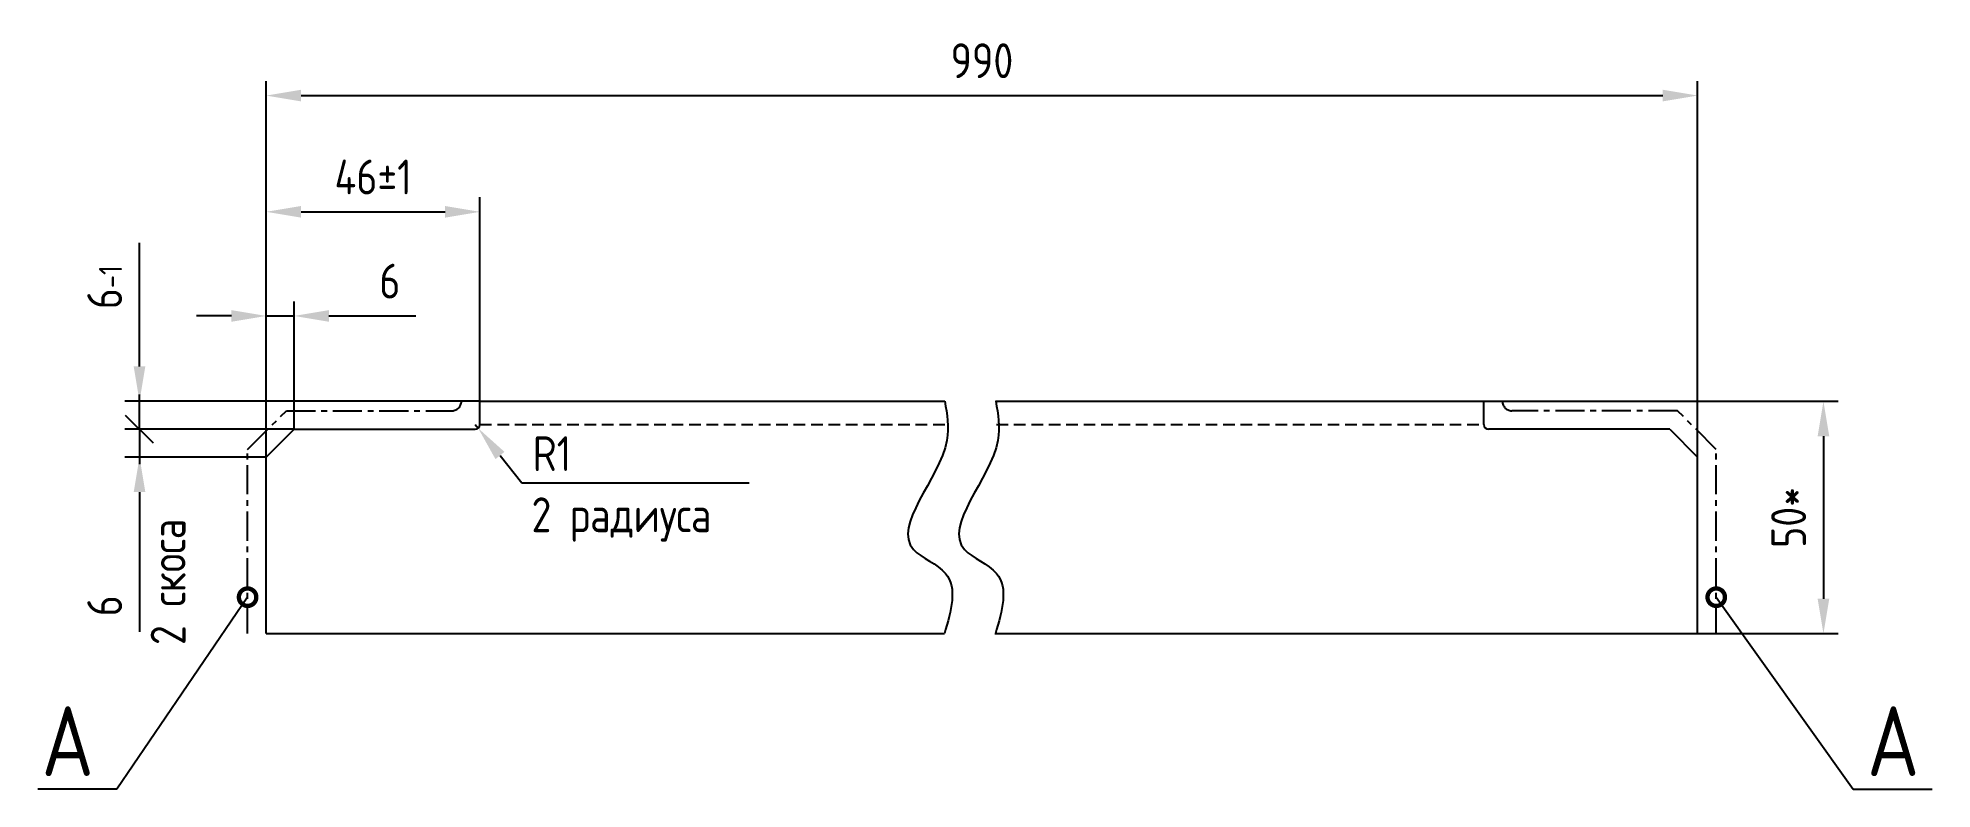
# Model space of a CAD drawing. Header units: millimetres. Extents: x 134 to 541, y 64 to 225.
import ezdxf
from ezdxf.enums import TextEntityAlignment as Align

# ---------------------------------------------------------------- set-up
doc = ezdxf.new("R2010")
doc.units = ezdxf.units.MM
doc.header["$LTSCALE"] = 5
doc.linetypes.add('CENTER', pattern=[2, 1.25, -0.25, 0.25, -0.25])
doc.linetypes.add('HIDDEN', pattern=[0.375, 0.25, -0.125])
for name, color, linetype in [('Bord', 1, 'Continuous'), ('CEN', 5, 'CENTER'), ('Con', 6, 'Continuous'), ('Cont', 6, 'Continuous'), ('DIM', 7, 'Continuous'), ('HIDE', 2, 'HIDDEN'), ('Text', 3, 'Continuous'), ('Textb', 6, 'Continuous')]:
    doc.layers.add(name, color=color, linetype=linetype)
doc.styles.add('Style1', font='romans.shx', dxfattribs={"width": 0.8})
doc.dimstyles.new('Dia_2.5', dxfattribs={"dimscale": 2.5, "dimtxt": 3, "dimasz": 3, "dimexe": 1.25, "dimexo": 0, "dimgap": 1, "dimtad": 1, "dimtoh": 1, "dimdec": 3, "dimtxsty": 'Style1', "dimcen": 2.5, "dimclrt": 3, "dimadec": 0, "dimazin": 0, "dimtfac": 1, "dimtdec": 3, "dimtmove": 0, "dimatfit": 2, "dimfxl": 1, "dimarcsym": 0})
doc.dimstyles.new('Lin_2.5', dxfattribs={"dimscale": 2.5, "dimtxt": 3, "dimasz": 3, "dimexe": 1.25, "dimexo": 0, "dimgap": 1.5, "dimtad": 1, "dimdec": 1, "dimtxsty": 'Style1', "dimcen": 2.5, "dimclrt": 3, "dimadec": 0, "dimazin": 0, "dimtfac": 1, "dimtdec": 1, "dimtmove": 0, "dimatfit": 2, "dimldrblk": 'DOT', "dimfxl": 1, "dimarcsym": 0})
doc.dimstyles.new('Poz2.5', dxfattribs={"dimscale": 2.5, "dimtxt": 6, "dimasz": 3, "dimexe": 1.25, "dimexo": 0, "dimgap": 1.5, "dimtad": 2, "dimtoh": 1, "dimtxsty": 'Style1', "dimblk": 'DOTSMALL', "dimcen": 2.5, "dimclrt": 6, "dimadec": 0, "dimazin": 0, "dimtfac": 1, "dimtmove": 0, "dimatfit": 3, "dimldrblk": 'DOTSMALL', "dimfxl": 1, "dimarcsym": 0})

# ---------------------------------------------------------------- blocks, each defined once
blk = doc.blocks.new('*D7')
at = {"layer": 'Defpoints', "color": 0, "transparency": 16777216}
for p in [(490.92, 212.98), (490.92, 129.95), (182.9, 116.37)]:
    blk.add_point(p, dxfattribs=at)
at = {"layer": 'DIM', "color": 0, "lineweight": -2, "transparency": 16777216}
for p, q in [((182.9, 116.37), (182.9, 216.1)), ((490.92, 129.95), (490.92, 216.1)), ((190.4, 212.98), (483.42, 212.98))]:
    blk.add_line(p, q, dxfattribs=at)
at = {"layer": 'DIM', "color": 0, "transparency": 16777216}
for points in [[(190.4, 214.23), (190.4, 211.73), (182.9, 212.98)], [(483.42, 214.23), (483.42, 211.73), (490.92, 212.98)]]:
    blk.add_solid(points, dxfattribs=at)
at = {"layer": 'DIM', "color": 3, "transparency": 16777216, "insert": (336.91, 220.48), "char_height": 7.5, "attachment_point": 5, "style": 'Style1'}
blk.add_mtext('990', dxfattribs=at)
blk = doc.blocks.new('_Dot')
at = {"color": 0, "linetype": 'ByBlock', "lineweight": -2}
blk.add_line((-0.5, 0), (-1, 0), dxfattribs=at)
at = {"color": 0, "linetype": 'ByBlock', "const_width": 0.5}
blk.add_lwpolyline([(-0.25, 0, 1), (0.25, 0, 1)], format="xyb", close=True, dxfattribs=at)
blk = doc.blocks.new('*D20')
at = {"layer": 'Defpoints', "color": 0, "transparency": 16777216}
for p in [(228.9, 187.96), (228.9, 181.61), (182.9, 116.37)]:
    blk.add_point(p, dxfattribs=at)
at = {"layer": 'DIM', "color": 0, "lineweight": -2, "transparency": 16777216}
for p, q in [((182.9, 116.37), (182.9, 191.09)), ((190.4, 187.96), (221.4, 187.96)), ((228.9, 181.61), (228.9, 191.09))]:
    blk.add_line(p, q, dxfattribs=at)
at = {"layer": 'DIM', "color": 0, "transparency": 16777216}
for points in [[(190.4, 189.21), (190.4, 186.71), (182.9, 187.96)], [(221.4, 189.21), (221.4, 186.71), (228.9, 187.96)]]:
    blk.add_solid(points, dxfattribs=at)
at = {"layer": 'DIM', "color": 3, "transparency": 16777216, "insert": (205.9, 195.46), "char_height": 7.5, "attachment_point": 5, "style": 'Style1'}
blk.add_mtext('46%%P1', dxfattribs=at)
blk = doc.blocks.new('*D21')
at = {"layer": 'Defpoints', "color": 0, "transparency": 16777216}
for p in [(188.9, 165.55), (188.9, 141.15), (182.9, 116.37)]:
    blk.add_point(p, dxfattribs=at)
at = {"layer": 'DIM', "color": 0, "lineweight": -2, "transparency": 16777216}
for p, q in [((182.9, 116.37), (182.9, 168.67)), ((188.9, 141.15), (188.9, 168.67)), ((175.4, 165.55), (167.9, 165.55)), ((182.9, 165.55), (188.9, 165.55)), ((196.4, 165.55), (215.11, 165.55))]:
    blk.add_line(p, q, dxfattribs=at)
at = {"layer": 'DIM', "color": 0, "transparency": 16777216}
for points in [[(175.4, 166.8), (175.4, 164.3), (182.9, 165.55)], [(196.4, 166.8), (196.4, 164.3), (188.9, 165.55)]]:
    blk.add_solid(points, dxfattribs=at)
at = {"layer": 'DIM', "color": 3, "transparency": 16777216, "insert": (209.51, 173.05), "char_height": 7.5, "attachment_point": 5, "style": 'Style1'}
blk.add_mtext('6', dxfattribs=at)
blk = doc.blocks.new('*D22')
at = {"layer": 'Defpoints', "color": 0, "transparency": 16777216}
for p in [(188.9, 141.15), (155.64, 135.15), (182.9, 135.15)]:
    blk.add_point(p, dxfattribs=at)
at = {"layer": 'DIM', "color": 0, "lineweight": -2, "transparency": 16777216}
for p, q in [((155.64, 141.15), (155.64, 148.65)), ((188.9, 141.15), (152.51, 141.15)), ((155.64, 141.15), (155.64, 135.15)), ((182.9, 135.15), (152.51, 135.15)), ((155.64, 127.65), (155.64, 97.55))]:
    blk.add_line(p, q, dxfattribs=at)
at = {"layer": 'DIM', "color": 0, "transparency": 16777216}
blk.add_solid([(154.39, 127.65), (156.89, 127.65), (155.64, 135.15)], dxfattribs=at)
at = {"layer": 'DIM', "color": 3, "transparency": 16777216, "insert": (148.14, 103.16), "char_height": 7.5, "attachment_point": 5, "rotation": 90, "style": 'Style1'}
blk.add_mtext('6', dxfattribs=at)
blk = doc.blocks.new('_None')
blk = doc.blocks.new('*D23')
at = {"layer": 'Defpoints', "color": 0, "transparency": 16777216}
for p in [(155.64, 147.17), (228.9, 147.17), (188.9, 141.15)]:
    blk.add_point(p, dxfattribs=at)
at = {"layer": 'DIM', "color": 0, "lineweight": -2, "transparency": 16777216}
for p, q in [((155.64, 154.67), (155.64, 181.29)), ((228.9, 147.17), (152.51, 147.17)), ((155.64, 141.15), (155.64, 147.17)), ((188.9, 141.15), (152.51, 141.15)), ((155.64, 141.15), (155.64, 133.65))]:
    blk.add_line(p, q, dxfattribs=at)
at = {"layer": 'DIM', "color": 0, "transparency": 16777216}
blk.add_solid([(154.39, 154.67), (156.89, 154.67), (155.64, 147.17)], dxfattribs=at)
at = {"layer": 'DIM', "color": 3, "transparency": 16777216, "insert": (148.14, 171.73), "char_height": 7.5, "attachment_point": 5, "rotation": 90, "style": 'Style1'}
blk.add_mtext('6{\\H0.66667x;-1}', dxfattribs=at)
blk = doc.blocks.new('*D24')
at = {"layer": 'Defpoints', "color": 0, "transparency": 16777216}
for p in [(429.92, 147.17), (490.92, 97.17), (517.99, 97.17)]:
    blk.add_point(p, dxfattribs=at)
at = {"layer": 'DIM', "color": 0, "lineweight": -2, "transparency": 16777216}
for p, q in [((429.92, 147.17), (521.12, 147.17)), ((517.99, 139.67), (517.99, 104.67)), ((490.92, 97.17), (521.12, 97.17))]:
    blk.add_line(p, q, dxfattribs=at)
at = {"layer": 'DIM', "color": 0, "transparency": 16777216}
for points in [[(516.74, 139.67), (519.24, 139.67), (517.99, 147.17)], [(516.74, 104.67), (519.24, 104.67), (517.99, 97.17)]]:
    blk.add_solid(points, dxfattribs=at)
at = {"layer": 'DIM', "color": 3, "transparency": 16777216, "insert": (510.49, 122.17), "char_height": 7.5, "attachment_point": 5, "rotation": 90, "style": 'Style1'}
blk.add_mtext('50*', dxfattribs=at)
blk = doc.blocks.new('*D34')
at = {"color": 0, "lineweight": -2, "transparency": 16777216}
for p, q in [((227.9, 142.15), (228.52, 141.37)), ((233.21, 135.51), (237.89, 129.66)), ((237.89, 129.66), (248.39, 129.66))]:
    blk.add_line(p, q, dxfattribs=at)
at = {"color": 0, "transparency": 16777216}
blk.add_solid([(234.18, 136.29), (232.23, 134.73), (228.52, 141.37)], dxfattribs=at)
at = {"layer": 'Defpoints', "color": 0, "transparency": 16777216}
for p in [(227.9, 142.15), (228.52, 141.37)]:
    blk.add_point(p, dxfattribs=at)
at = {"color": 3, "transparency": 16777216, "insert": (244.39, 135.91), "char_height": 7.5, "attachment_point": 5, "style": 'Style1'}
blk.add_mtext('R1', dxfattribs=at)
blk = doc.blocks.new('_DotSmall')
at = {"layer": 'Cont', "color": 0, "const_width": 0.5}
blk.add_lwpolyline([(-0.0625, 0, 1), (0.0625, 0, 1)], format="xyb", close=True, dxfattribs=at)
blk = doc.blocks.new('ZNAK01')
at = {"layer": 'Textb', "style": 'Style1', "width": 0.8}
blk.add_attdef('А', text='', height=6, dxfattribs=at).set_placement((3.95, -0.02), align=Align.RIGHT)
blk.add_attdef('SC(1)', (5.07, -0.02), '', height=5, dxfattribs=at)

msp = doc.modelspace()

# ---------------------------------------------------------------- linework, layer by layer
at = {"layer": 'Bord'}
for points in [[(328.9085, 147.1722), (329.4039, 144.4241), (331.3468, 133.6466), (313.8601, 117.0432), (332.6393, 110.2689), (330.2618, 102.0877), (328.8333, 97.1722)], [(339.8817, 147.1722), (340.3772, 144.4241), (342.3201, 133.6466), (324.8334, 117.0432), (343.6126, 110.2689), (341.2351, 102.0877), (339.8066, 97.1722)]]:
    msp.add_open_spline(points, degree=3, knots=[0, 0, 0, 0, 8.41247579, 32.99171044, 41.58688799, 54.52477979, 54.52477979, 54.52477979, 54.52477979], dxfattribs=at)
at = {"layer": 'CEN'}
for p, q in [((224.8981, 147.1483), (224.8981, 147.1722)), ((448.916, 147.1483), (448.916, 147.1722)), ((178.8981, 136.8052), (187.2412, 145.1483)), ((187.2412, 145.1483), (222.8981, 145.1483)), ((486.5729, 145.1483), (450.916, 145.1483)), ((494.916, 136.8052), (486.5729, 145.1483)), ((178.8981, 97.1722), (178.8981, 136.8052)), ((494.916, 97.1722), (494.916, 136.8052))]:
    msp.add_line(p, q, dxfattribs=at)
for centre, start, end in [((222.8981, 147.1483), 270, 0), ((450.916, 147.1483), 180, 270)]:
    msp.add_arc(centre, 2, start, end, dxfattribs=at)
at = {"layer": 'Con'}
for p, q in [((228.8981, 147.1722), (328.9085, 147.1722)), ((228.8981, 142.1483), (228.8981, 147.1722)), ((339.8066, 147.1722), (444.916, 147.1722)), ((444.916, 142.1483), (444.916, 147.1722)), ((188.8981, 141.1483), (182.8981, 135.1483)), ((188.8981, 141.1483), (227.8981, 141.1483)), ((484.916, 141.1483), (445.916, 141.1483)), ((484.916, 141.1483), (490.916, 135.1483)), ((182.8981, 97.1722), (182.8981, 135.1483)), ((490.916, 97.1722), (490.916, 135.1483)), ((182.8981, 97.1722), (328.8333, 97.1722)), ((339.7183, 97.1722), (490.916, 97.1722))]:
    msp.add_line(p, q, dxfattribs=at)
for centre, start, end in [((227.8981, 142.1483), 270, 0), ((445.916, 142.1483), 180, 270)]:
    msp.add_arc(centre, 1, start, end, dxfattribs=at)
at = {"layer": 'DIM'}
for p, q in [((228.8981, 147.1722), (228.8981, 181.607)), ((158.6352, 138.1483), (152.6352, 144.1483)), ((248.3943, 129.6553), (286.857, 129.6553))]:
    msp.add_line(p, q, dxfattribs=at)
at = {"layer": 'HIDE', "ltscale": 2}
for p, q in [((228.8981, 142.1722), (329.3664, 142.1722)), ((340.0599, 142.1722), (444.916, 142.1483))]:
    msp.add_line(p, q, dxfattribs=at)

# ---------------------------------------------------------------- block references
ref = msp.add_blockref('ZNAK01', (135.9287, 66.5786), dxfattribs=dict(xscale=2.5, yscale=2.5, zscale=2.5))
ref.add_attrib('А', 'А', dxfattribs={"layer": 'Textb', "height": 15, "style": 'Style1', "width": 0.8}).set_placement((145.805, 66.5291), align=Align.RIGHT)
ref = msp.add_blockref('ZNAK01', (528.7503, 66.5786), dxfattribs=dict(xscale=2.5, yscale=2.5, zscale=2.5))
ref.add_attrib('А', 'А', dxfattribs={"layer": 'Textb', "height": 15, "style": 'Style1', "width": 0.8}).set_placement((538.6266, 66.5291), align=Align.RIGHT)

# ---------------------------------------------------------------- texts
at = {"layer": 'Text', "style": 'Style1', "width": 0.8}
msp.add_text('2 радиуса', height=7.5, dxfattribs=at).set_placement((239.9875, 119.0012))
msp.add_text('2 скоса', height=7.5, rotation=90, dxfattribs=at).set_placement((165.5454, 94.7239))

# ---------------------------------------------------------------- dimensions: what is measured, and where the dimension line sits
dim = msp.add_radius_dim(center=(227.8981, 142.1483), mpoint=(228.5228, 141.3675), dimstyle='Dia_2.5')
dim.commit()
dim.dimension.update_dxf_attribs({"geometry": '*D34', "text_midpoint": (244.3943, 135.9053)})
at = {"layer": 'DIM'}
for base, p2, text, picture, middle in [((490.916, 212.9788), (490.916, 129.9483), '990', '*D7', (336.907, 220.4788)), ((228.8981, 187.9638), (228.8981, 181.607), '<>%%P1', '*D20', (205.8981, 195.4638))]:
    dim = msp.add_linear_dim(base=base, p1=(182.8981, 116.3722), p2=p2, text=text, dimstyle='Lin_2.5', override={"dimtdec": 3}, dxfattribs=at)
    dim.commit()
    dim.dimension.update_dxf_attribs({"geometry": picture, "text_midpoint": middle})
for base, p1, p2, angle, text, override, picture, middle in [((155.6352, 147.1722), (188.8981, 141.1483), (228.8981, 147.1722), 270, '<>{\\H0.66667x;-1}', {"dimblk1": 'None', "dimsah": 1, "dimtol": 0, "dimlim": 0, "dimtp": 0, "dimtm": 0, "dimtfac": 1, "dimtdec": 1, "dimtolj": 0, "dimtzin": 8}, '*D23', (148.1352, 171.7317)), ((517.994, 97.1722), (429.916, 147.1722), (490.916, 97.1722), 90, '<>*', {"dimtdec": 3}, '*D24', (510.494, 122.1722))]:
    dim = msp.add_linear_dim(base=base, p1=p1, p2=p2, angle=angle, text=text, dimstyle='Lin_2.5', override=override, dxfattribs=at)
    dim.commit()
    dim.dimension.update_dxf_attribs({"geometry": picture, "text_midpoint": middle})
dim = msp.add_linear_dim(base=(188.8981, 165.5477), p1=(182.8981, 116.3722), p2=(188.8981, 141.1483), dimstyle='Lin_2.5', override={"dimtdec": 3}, dxfattribs=at)
dim.commit()
dim.dimension.update_dxf_attribs({"geometry": '*D21', "text_midpoint": (209.5052, 165.5477), "dimtype": 160})
dim = msp.add_linear_dim(base=(155.6352, 135.1483), p1=(188.8981, 141.1483), p2=(182.8981, 135.1483), angle=90, dimstyle='Lin_2.5', override={"dimblk1": 'None', "dimsah": 1}, dxfattribs=at)
dim.commit()
dim.dimension.update_dxf_attribs({"geometry": '*D22', "text_midpoint": (155.6352, 103.1571), "dimtype": 160})

# ---------------------------------------------------------------- leaders
for points in [[(178.8981, 105.0105), (150.731, 63.702), (133.77, 63.702)], [(494.916, 105.0105), (524.4086, 63.702), (541.3697, 63.702)]]:
    msp.add_leader(points, dimstyle='Poz2.5')

doc.saveas('drawing.dxf')
